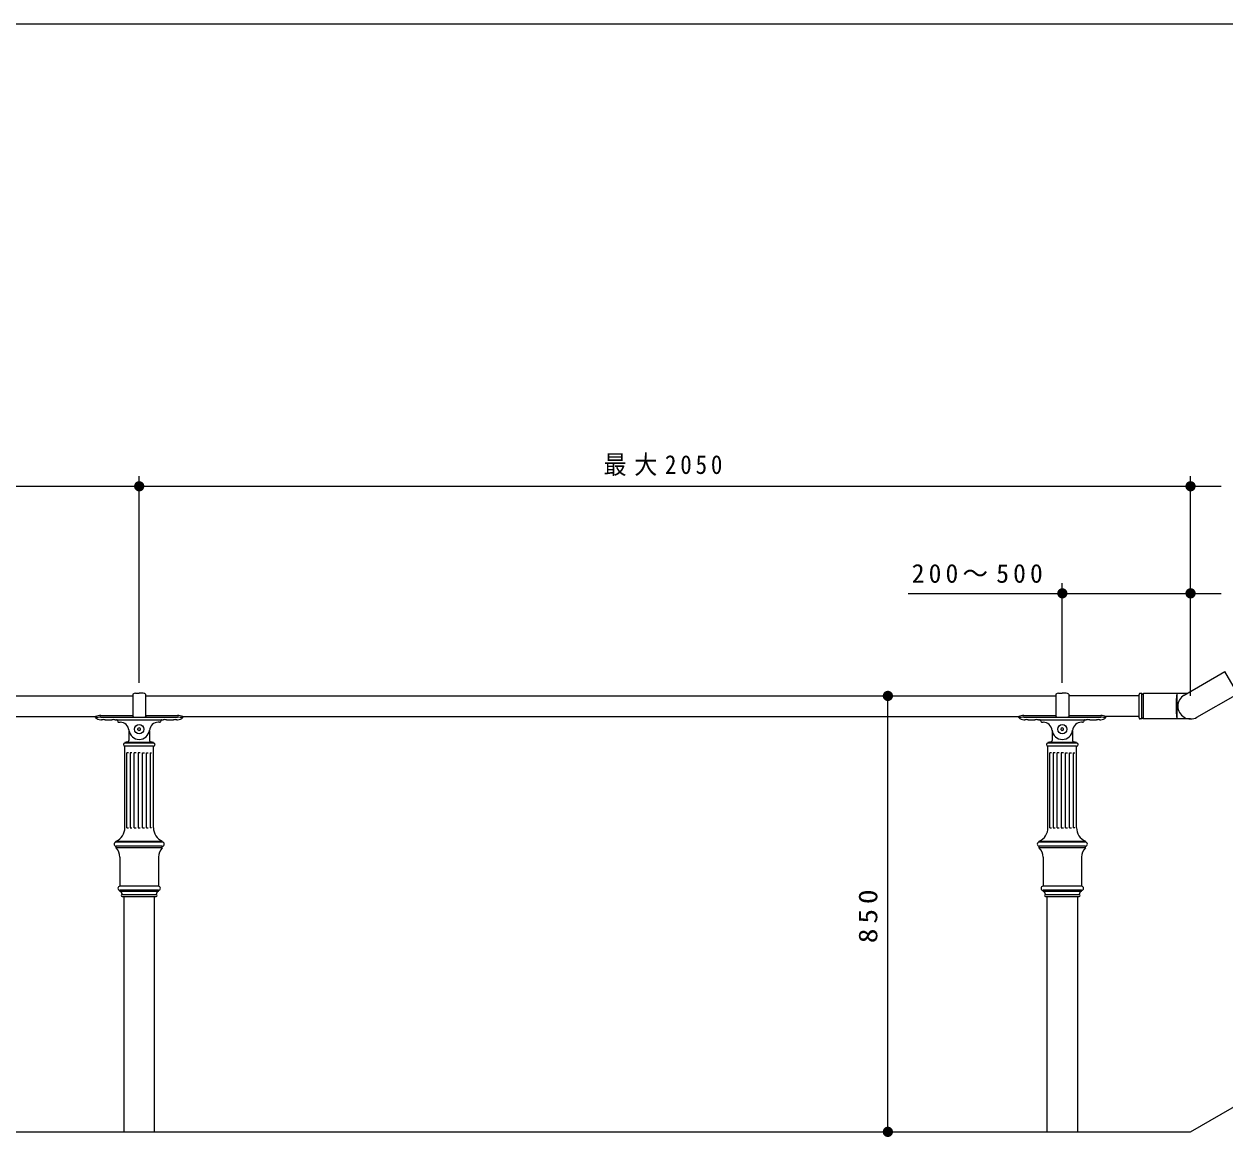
# Model space of a CAD drawing. Units: millimetres on the paper, scale 1:20. Extents: x -365 to 0, y 0 to 257.
# Drawn here: x -238 to -120.9, y 148.5 to 257 of the extents above; entities that cross this region are included whole.
import ezdxf

# ---------------------------------------------------------------- set-up
doc = ezdxf.new("R2010")
doc.units = ezdxf.units.MM
doc.layers.add('1_20', color=3, linetype='Continuous', lineweight=25)
doc.layers.add('NAKAMURA図枠', color=7, linetype='Continuous', lineweight=13)
doc.styles.add('ＭＳ ゴシック', font='')
doc.styles.get('ＭＳ ゴシック').set_extended_font_data('MS Gothic')

# ---------------------------------------------------------------- blocks, each defined once
blk = doc.blocks.new('filled_dot')
at = {"color": 0, "linetype": 'Continuous', "lineweight": -2, "const_width": 1.25}
blk.add_lwpolyline([(-0.625, 0, 1), (0.625, 0, 1)], format="xyb", close=True, dxfattribs=at)

msp = doc.modelspace()

# ---------------------------------------------------------------- linework, layer by layer
at = {"layer": '1_20', "color": 7, "lineweight": 13}
for p, q in [((-326.746, 211.936), (-226.746, 211.936)), ((-229.746, 211.936), (-121.246, 211.936)), ((-226.746, 192.76), (-226.746, 212.936)), ((-226.746, 202.497), (-226.746, 212.936)), ((-124.246, 202.497), (-124.246, 212.936)), ((-151.78, 201.497), (-121.246, 201.497)), ((-136.746, 192.76), (-136.746, 202.497)), ((-124.246, 191.497), (-124.246, 202.497)), ((-153.754, 148.997), (-153.754, 191.497)), ((-226.746, 186.947), (-228.142, 186.947)), ((-226.746, 186.897), (-228.142, 186.897)), ((-225.35, 186.597), (-228.142, 186.597)), ((-225.35, 186.947), (-226.746, 186.947)), ((-225.35, 186.897), (-226.746, 186.897)), ((-136.746, 186.947), (-138.142, 186.947)), ((-136.746, 186.897), (-138.142, 186.897)), ((-135.35, 186.597), (-138.142, 186.597)), ((-135.35, 186.947), (-136.746, 186.947)), ((-135.35, 186.897), (-136.746, 186.897)), ((-227.953, 178.647), (-227.953, 185.947)), ((-227.805, 185.947), (-227.953, 185.947)), ((-227.628, 185.947), (-227.628, 178.647)), ((-227.45, 185.947), (-227.628, 185.947)), ((-227.251, 178.647), (-227.251, 185.947)), ((-227.057, 185.947), (-227.251, 185.947)), ((-226.846, 185.947), (-226.846, 178.647)), ((-226.646, 185.947), (-226.846, 185.947)), ((-226.435, 178.647), (-226.435, 185.947)), ((-226.435, 185.947), (-226.241, 185.947)), ((-226.042, 178.647), (-226.042, 185.947)), ((-226.042, 185.947), (-225.864, 185.947)), ((-225.687, 185.947), (-225.687, 178.647)), ((-225.687, 185.947), (-225.539, 185.947)), ((-137.953, 178.647), (-137.953, 185.947)), ((-137.805, 185.947), (-137.953, 185.947)), ((-137.628, 185.947), (-137.628, 178.647)), ((-137.45, 185.947), (-137.628, 185.947)), ((-137.251, 178.647), (-137.251, 185.947)), ((-137.057, 185.947), (-137.251, 185.947)), ((-136.846, 185.947), (-136.846, 178.647)), ((-136.646, 185.947), (-136.846, 185.947)), ((-136.435, 178.647), (-136.435, 185.947)), ((-136.435, 185.947), (-136.241, 185.947)), ((-136.042, 178.647), (-136.042, 185.947)), ((-136.042, 185.947), (-135.864, 185.947)), ((-135.687, 185.947), (-135.687, 178.647)), ((-135.687, 185.947), (-135.539, 185.947)), ((-227.953, 178.647), (-227.805, 178.647)), ((-227.628, 178.647), (-227.45, 178.647)), ((-227.251, 178.647), (-227.057, 178.647)), ((-226.846, 178.647), (-226.646, 178.647)), ((-226.435, 178.647), (-226.241, 178.647)), ((-226.042, 178.647), (-225.864, 178.647)), ((-225.539, 178.647), (-225.687, 178.647)), ((-137.953, 178.647), (-137.805, 178.647)), ((-137.628, 178.647), (-137.45, 178.647)), ((-137.251, 178.647), (-137.057, 178.647)), ((-136.846, 178.647), (-136.646, 178.647)), ((-136.435, 178.647), (-136.241, 178.647)), ((-136.042, 178.647), (-135.864, 178.647)), ((-135.539, 178.647), (-135.687, 178.647)), ((-228.996, 177.347), (-224.496, 177.347)), ((-224.496, 177.247), (-228.996, 177.247)), ((-224.496, 176.847), (-228.996, 176.847)), ((-138.996, 177.347), (-134.496, 177.347)), ((-134.496, 177.247), (-138.996, 177.247)), ((-134.496, 176.847), (-138.996, 176.847)), ((-224.496, 176.697), (-228.996, 176.697)), ((-134.496, 176.697), (-138.996, 176.697)), ((-224.871, 172.947), (-228.621, 172.947)), ((-224.871, 172.547), (-228.621, 172.547)), ((-228.621, 172.447), (-224.871, 172.447)), ((-228.396, 172.147), (-225.096, 172.147)), ((-134.871, 172.947), (-138.621, 172.947)), ((-134.871, 172.547), (-138.621, 172.547)), ((-138.621, 172.447), (-134.871, 172.447)), ((-138.396, 172.147), (-135.096, 172.147))]:
    msp.add_line(p, q, dxfattribs=at)
at = {"layer": '1_20'}
for p, q in [((-124.871, 191.58), (-120.887, 193.88)), ((-119.637, 191.715), (-120.887, 193.88)), ((-326.121, 191.497), (-227.371, 191.497)), ((-227.371, 191.66), (-227.371, 189.482)), ((-227.121, 191.75), (-226.746, 191.76)), ((-226.371, 191.75), (-226.746, 191.76)), ((-226.121, 191.66), (-226.121, 189.482)), ((-226.121, 191.497), (-137.371, 191.497)), ((-137.371, 191.66), (-137.371, 189.482)), ((-137.121, 191.75), (-136.746, 191.76)), ((-136.371, 191.75), (-136.746, 191.76)), ((-136.121, 191.66), (-136.121, 189.482)), ((-129.246, 191.497), (-136.121, 191.497)), ((-129.246, 189.347), (-129.246, 191.647)), ((-128.996, 191.747), (-129.146, 191.747)), ((-128.996, 189.247), (-128.996, 191.747)), ((-128.846, 189.247), (-128.846, 191.747)), ((-124.581, 191.747), (-128.846, 191.747)), ((-125.596, 191.747), (-125.596, 189.247)), ((-123.621, 189.415), (-119.637, 191.715)), ((-322.523, 189.497), (-230.969, 189.497)), ((-230.996, 189.385), (-230.996, 189.476)), ((-230.506, 189.6), (-227.404, 189.6)), ((-230.496, 189.414), (-226.746, 189.414)), ((-230.496, 189.172), (-230.414, 189.172)), ((-230.078, 189.172), (-229.414, 189.172)), ((-229.078, 189.172), (-224.414, 189.172)), ((-228.871, 189.109), (-228.821, 188.985)), ((-228.728, 188.922), (-228.61, 188.922)), ((-227.379, 189.575), (-227.379, 189.49)), ((-227.371, 189.482), (-227.355, 189.482)), ((-227.121, 189.417), (-226.371, 189.417)), ((-226.746, 189.414), (-222.996, 189.414)), ((-226.137, 189.482), (-226.121, 189.482)), ((-226.114, 189.575), (-226.114, 189.49)), ((-226.089, 189.6), (-222.996, 189.6)), ((-224.764, 188.922), (-224.882, 188.922)), ((-224.621, 189.109), (-224.671, 188.985)), ((-224.078, 189.172), (-223.414, 189.172)), ((-223.078, 189.172), (-222.996, 189.172)), ((-222.523, 189.497), (-140.969, 189.497)), ((-222.496, 189.385), (-222.496, 189.476)), ((-140.996, 189.385), (-140.996, 189.476)), ((-140.506, 189.6), (-137.404, 189.6)), ((-140.496, 189.414), (-136.746, 189.414)), ((-140.496, 189.172), (-140.414, 189.172)), ((-140.078, 189.172), (-139.414, 189.172)), ((-139.078, 189.172), (-134.414, 189.172)), ((-138.871, 189.109), (-138.821, 188.985)), ((-138.728, 188.922), (-138.61, 188.922)), ((-137.379, 189.575), (-137.379, 189.49)), ((-137.371, 189.482), (-137.355, 189.482)), ((-137.121, 189.417), (-136.371, 189.417)), ((-136.746, 189.414), (-132.996, 189.414)), ((-136.137, 189.482), (-136.121, 189.482)), ((-136.114, 189.575), (-136.114, 189.49)), ((-136.089, 189.6), (-132.996, 189.6)), ((-134.764, 188.922), (-134.882, 188.922)), ((-134.621, 189.109), (-134.671, 188.985)), ((-134.078, 189.172), (-133.414, 189.172)), ((-133.078, 189.172), (-132.996, 189.172)), ((-129.246, 189.497), (-132.523, 189.497)), ((-132.496, 189.385), (-132.496, 189.476)), ((-128.996, 189.247), (-129.146, 189.247)), ((-124.246, 189.247), (-128.846, 189.247)), ((-227.746, 188.047), (-227.746, 187.148)), ((-226.746, 188.391), (-226.871, 188.319)), ((-226.871, 188.175), (-226.871, 188.319)), ((-226.746, 188.103), (-226.871, 188.175)), ((-226.621, 188.319), (-226.746, 188.391)), ((-226.621, 188.175), (-226.746, 188.103)), ((-226.621, 188.175), (-226.621, 188.319)), ((-225.746, 188.047), (-225.746, 187.148)), ((-137.746, 188.047), (-137.746, 187.148)), ((-136.746, 188.391), (-136.871, 188.319)), ((-136.871, 188.175), (-136.871, 188.319)), ((-136.746, 188.103), (-136.871, 188.175)), ((-136.621, 188.319), (-136.746, 188.391)), ((-136.621, 188.175), (-136.746, 188.103)), ((-136.621, 188.175), (-136.621, 188.319)), ((-135.746, 188.047), (-135.746, 187.148)), ((-228.142, 186.947), (-228.142, 186.897)), ((-228.142, 178.647), (-228.142, 186.597)), ((-226.746, 186.597), (-228.142, 186.597)), ((-225.35, 186.597), (-226.746, 186.597)), ((-225.35, 186.947), (-225.35, 186.897)), ((-225.35, 178.647), (-225.35, 186.597)), ((-138.142, 186.947), (-138.142, 186.897)), ((-138.142, 178.647), (-138.142, 186.597)), ((-136.746, 186.597), (-138.142, 186.597)), ((-135.35, 186.597), (-136.746, 186.597)), ((-135.35, 186.947), (-135.35, 186.897)), ((-135.35, 178.647), (-135.35, 186.597)), ((-228.996, 177.247), (-228.996, 177.347)), ((-228.996, 176.697), (-228.996, 176.847)), ((-224.496, 177.247), (-224.496, 177.347)), ((-224.496, 176.697), (-224.496, 176.847)), ((-138.996, 177.247), (-138.996, 177.347)), ((-138.996, 176.697), (-138.996, 176.847)), ((-134.496, 177.247), (-134.496, 177.347)), ((-134.496, 176.697), (-134.496, 176.847)), ((-228.621, 175.775), (-228.621, 172.947)), ((-224.871, 175.775), (-224.871, 172.947)), ((-138.621, 175.775), (-138.621, 172.947)), ((-134.871, 175.775), (-134.871, 172.947)), ((-228.621, 172.447), (-228.621, 172.547)), ((-224.871, 172.447), (-224.871, 172.547)), ((-138.621, 172.447), (-138.621, 172.547)), ((-134.871, 172.447), (-134.871, 172.547)), ((-228.396, 171.947), (-225.096, 171.947)), ((-228.246, 171.947), (-228.246, 148.997)), ((-225.246, 148.997), (-225.246, 171.947)), ((-138.396, 171.947), (-135.096, 171.947)), ((-138.246, 171.947), (-138.246, 148.997)), ((-135.246, 148.997), (-135.246, 171.947)), ((-124.246, 148.997), (-112.165, 155.972)), ((-356.556, 148.997), (-124.246, 148.997))]:
    msp.add_line(p, q, dxfattribs=at)
for centre in [(-226.746, 188.247), (-136.746, 188.247)]:
    msp.add_circle(centre, 0.45, dxfattribs=at)
for centre, radius, start, end in [((-227.013, 191.058), 0.7, 98.89234, 120.77855), ((-226.479, 191.058), 0.7, 59.22145, 81.10766), ((-137.013, 191.058), 0.7, 98.89234, 120.77855), ((-136.479, 191.058), 0.7, 59.22145, 81.10766), ((-129.146, 191.647), 0.1, 90, 180), ((-128.921, 191.747), 0.075, 180, 0), ((-113.703, 190.497), 11.959, 174, 186), ((-124.246, 190.497), 1.25, 120, 300), ((-230.483, 188.477), 1.124, 90.67803, 117.17591), ((-230.431, 184.047), 5.368, 90.69431, 96.04239), ((-230.494, 189.872), 0.7, 224.14072, 269.8083), ((-230.246, 187.656), 1.526, 83.66623, 96.33377), ((-229.246, 187.656), 1.526, 83.66623, 96.33377), ((-228.964, 189.072), 0.1, 21.80141, 90), ((-228.728, 189.022), 0.1, 201.80141, 270), ((-228.61, 188.047), 0.875, 6.1232, 90), ((-227.404, 189.575), 0.025, 0, 90), ((-227.371, 189.49), 0.0075, 180, 270), ((-227.107, 189.916), 0.5, 238.15077, 268.41352), ((-226.385, 189.916), 0.5, 271.58648, 301.84923), ((-226.121, 189.49), 0.0075, 270, 0), ((-226.089, 189.575), 0.025, 90, 180), ((-224.882, 188.047), 0.875, 90, 173.8768), ((-224.764, 189.022), 0.1, 270, 338.19859), ((-224.528, 189.072), 0.1, 90, 158.19859), ((-224.246, 187.656), 1.526, 83.66623, 96.33377), ((-223.246, 187.656), 1.526, 83.66623, 96.33377), ((-223.009, 188.477), 1.124, 62.82409, 89.32197), ((-223.061, 184.047), 5.368, 83.95761, 89.30569), ((-222.998, 189.872), 0.7, 270.1917, 315.85928), ((-140.483, 188.477), 1.124, 90.67803, 117.17591), ((-140.431, 184.047), 5.368, 90.69431, 96.04239), ((-140.494, 189.872), 0.7, 224.14072, 269.8083), ((-140.246, 187.656), 1.526, 83.66623, 96.33377), ((-139.246, 187.656), 1.526, 83.66623, 96.33377), ((-138.964, 189.072), 0.1, 21.80141, 90), ((-138.728, 189.022), 0.1, 201.80141, 270), ((-138.61, 188.047), 0.875, 6.1232, 90), ((-137.404, 189.575), 0.025, 0, 90), ((-137.371, 189.49), 0.0075, 180, 270), ((-137.107, 189.916), 0.5, 238.15077, 268.41352), ((-136.385, 189.916), 0.5, 271.58648, 301.84923), ((-136.121, 189.49), 0.0075, 270, 0), ((-136.089, 189.575), 0.025, 90, 180), ((-134.882, 188.047), 0.875, 90, 173.8768), ((-134.764, 189.022), 0.1, 270, 338.19859), ((-134.528, 189.072), 0.1, 90, 158.19859), ((-134.246, 187.656), 1.526, 83.66623, 96.33377), ((-133.246, 187.656), 1.526, 83.66623, 96.33377), ((-133.009, 188.477), 1.124, 62.82409, 89.32197), ((-133.061, 184.047), 5.368, 83.95761, 89.30569), ((-132.998, 189.872), 0.7, 270.1917, 315.85928), ((-129.146, 189.347), 0.1, 180, 270), ((-128.921, 189.247), 0.075, 0, 180), ((-226.746, 188.047), 1, 174.26083, 180), ((-226.746, 188.247), 1, 186.1232, 270), ((-226.746, 188.247), 1, 270, 353.8768), ((-226.746, 188.047), 1, 0, 5.73917), ((-136.746, 188.047), 1, 174.26083, 180), ((-136.746, 188.247), 1, 186.1232, 270), ((-136.746, 188.247), 1, 270, 353.8768), ((-136.746, 188.047), 1, 0, 5.73917), ((-228.142, 186.747), 0.15, 90, 270), ((-226.746, 180.529), 6.568, 99.85693, 102.26889), ((-227.896, 187.148), 0.15, 279.85693, 0), ((-225.596, 187.148), 0.15, 180, 260.14307), ((-226.746, 180.529), 6.568, 77.73111, 80.14307), ((-225.35, 186.747), 0.15, 270, 90), ((-138.142, 186.747), 0.15, 90, 270), ((-136.746, 180.529), 6.568, 99.85693, 102.26889), ((-137.896, 187.148), 0.15, 279.85693, 0), ((-135.596, 187.148), 0.15, 180, 260.14307), ((-136.746, 180.529), 6.568, 77.73111, 80.14307), ((-135.35, 186.747), 0.15, 270, 90), ((-229.542, 178.636), 1.4, 292.93686, 0.43755), ((-223.95, 178.636), 1.4, 179.56245, 247.06314), ((-139.542, 178.636), 1.4, 292.93686, 0.43755), ((-133.95, 178.636), 1.4, 179.56245, 247.06314), ((-228.996, 177.047), 0.2, 90, 270), ((-224.496, 177.047), 0.2, 270, 90), ((-138.996, 177.047), 0.2, 90, 270), ((-134.496, 177.047), 0.2, 270, 90), ((-230.021, 175.743), 1.4, 1.29396, 42.95511), ((-223.471, 175.743), 1.4, 137.04489, 178.70604), ((-140.021, 175.743), 1.4, 1.29396, 42.95511), ((-133.471, 175.743), 1.4, 137.04489, 178.70604), ((-228.621, 172.747), 0.2, 90, 270), ((-228.745, 172.12), 0.35, 4.47753, 69.26226), ((-228.396, 172.047), 0.1, 90, 270), ((-224.747, 172.12), 0.35, 110.73774, 175.52247), ((-225.096, 172.047), 0.1, 270, 90), ((-224.871, 172.747), 0.2, 270, 90), ((-138.621, 172.747), 0.2, 90, 270), ((-138.745, 172.12), 0.35, 4.47753, 69.26226), ((-138.396, 172.047), 0.1, 90, 270), ((-134.747, 172.12), 0.35, 110.73774, 175.52247), ((-135.096, 172.047), 0.1, 270, 90), ((-134.871, 172.747), 0.2, 270, 90)]:
    msp.add_arc(centre, radius, start, end, dxfattribs=at)
at = {"layer": 'NAKAMURA図枠', "color": 20, "lineweight": 25}
msp.add_line((0, 257), (-365, 257), dxfattribs=at)

# ---------------------------------------------------------------- block references
at = {"layer": '1_20', "color": 7, "lineweight": 13, "xscale": 0.4, "yscale": 0.4}
for p, rotation in [((-226.746, 211.936), 180), ((-226.746, 211.936), 180), ((-136.746, 201.497), 180), ((-153.754, 191.497), 270), ((-153.754, 148.997), 90)]:
    msp.add_blockref('filled_dot', p, dxfattribs=dict(at, rotation=rotation))
for p in [(-124.246, 211.936), (-124.246, 201.497)]:
    msp.add_blockref('filled_dot', p, dxfattribs=at)

# ---------------------------------------------------------------- texts
at = {"layer": '1_20', "color": 7, "char_height": 1.833, "attachment_point": 8, "style": 'ＭＳ ゴシック'}
for s, insert in [('\\T1.33;\\W0.9;最大2050', (-175.496, 212.936)), ('\\T1.32;200～500', (-144.839, 202.497))]:
    msp.add_mtext(s, dxfattribs=dict(at, insert=insert))
at = {"layer": '1_20', "color": 7, "insert": (-154.754, 170.247), "char_height": 1.833, "attachment_point": 8, "rotation": 90, "style": 'ＭＳ ゴシック'}
msp.add_mtext('\\T1.33;\\W1.15;850', dxfattribs=at)

doc.saveas('drawing.dxf')
